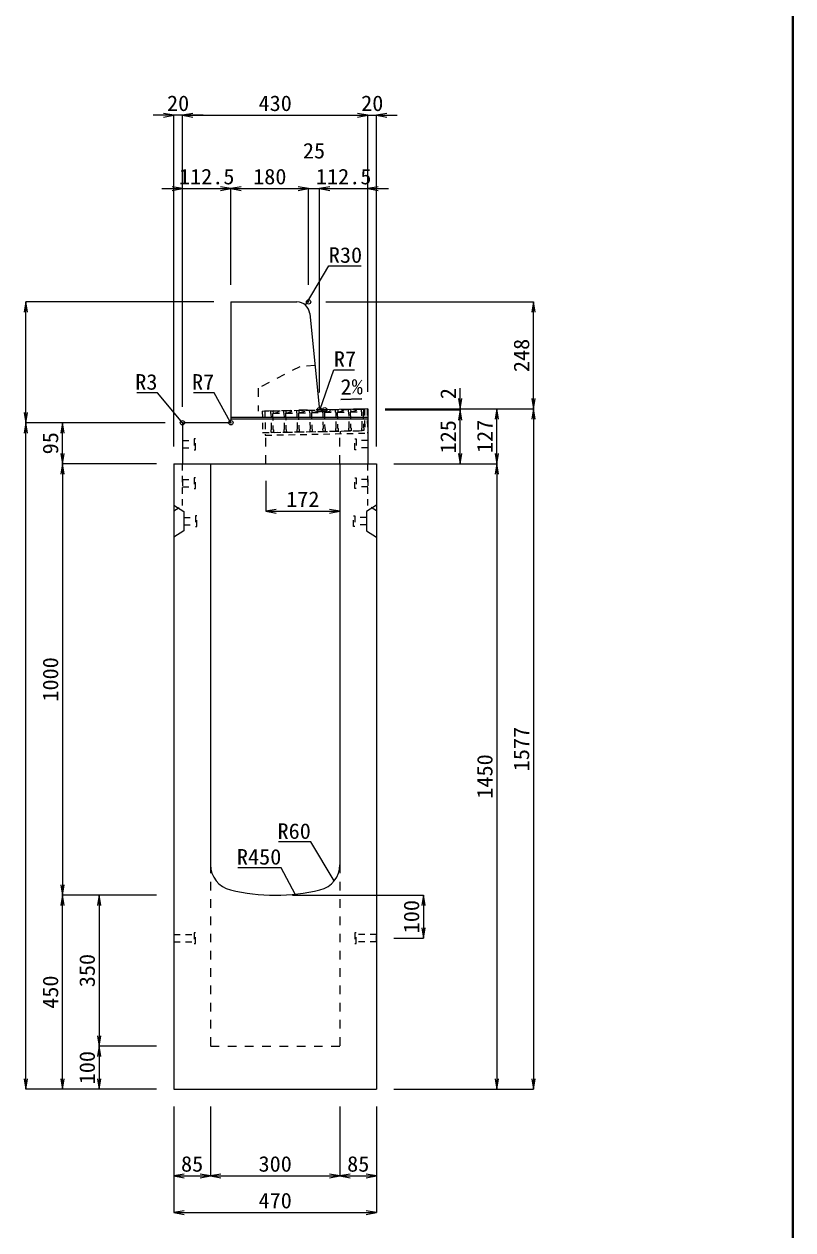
# Model space of a CAD drawing. Units: millimetres at full size; some dimension numbers follow another scale. Extents: x -18734 to 51600, y -18820 to 17820.
# Drawn here: x 22818 to 24600, y 3324 to 6119 of the extents above; entities that cross this region are included whole.
import ezdxf
from ezdxf.enums import TextEntityAlignment as Align

# ---------------------------------------------------------------- set-up
doc = ezdxf.new("R2010")
doc.units = ezdxf.units.MM
doc.header["$LTSCALE"] = 20
doc.header["$PDMODE"] = 32
doc.header["$PDSIZE"] = 10
doc.linetypes.add('USER1', pattern=[2, 1, -1])
doc.linetypes.add('USER2', pattern=[1.35, 0.75, -0.6])
for name, color, linetype, lineweight in [('インサート', 3, 'USER2', 9), ('グレーチング', 7, 'USER2', 5), ('受枠', 3, 'USER2', 9), ('図枠', 7, 'Continuous', 5), ('寸法線', 7, 'Continuous', 13), ('引出線', 4, 'Continuous', 13), ('本体', 2, 'Continuous', 13), ('目地', 132, 'Continuous', 5)]:
    doc.layers.add(name, color=color, linetype=linetype, lineweight=lineweight)
doc.layers.add('作業エリア', color=11, linetype='Continuous')
doc.styles.add('ＭＳ 明朝', font='')
doc.styles.get('ＭＳ 明朝').set_extended_font_data('MS Mincho')

# ---------------------------------------------------------------- blocks, each defined once
blk = doc.blocks.new('open_arrow')
at = {"color": 0, "linetype": 'Continuous', "lineweight": -2}
blk.add_lwpolyline([(7.5, 1.25), (0, 0), (7.5, -1.25)], dxfattribs=at)

msp = doc.modelspace()

# ---------------------------------------------------------------- linework, layer by layer
at = {"layer": 'インサート'}
for p, q in [((23185, 5153.5), (23212, 5153.5)), ((23185, 5153.5), (23185, 5136.5)), ((23215, 5157.5), (23212, 5157.5)), ((23212, 5157.5), (23212, 5132.5)), ((23215, 5132.5), (23215, 5157.5)), ((23585, 5157.5), (23588, 5157.5)), ((23585, 5132.5), (23585, 5157.5)), ((23588, 5157.5), (23588, 5132.5)), ((23615, 5153.5), (23588, 5153.5)), ((23615, 5153.5), (23615, 5136.5)), ((23185, 5136.5), (23212, 5136.5)), ((23212, 5132.5), (23215, 5132.5)), ((23588, 5132.5), (23585, 5132.5)), ((23615, 5136.5), (23588, 5136.5)), ((23185, 5063.5), (23212, 5063.5)), ((23185, 5063.5), (23185, 5046.5)), ((23215, 5067.5), (23212, 5067.5)), ((23212, 5067.5), (23212, 5042.5)), ((23215, 5042.5), (23215, 5067.5)), ((23585, 5067.5), (23588, 5067.5)), ((23585, 5042.5), (23585, 5067.5)), ((23588, 5067.5), (23588, 5042.5)), ((23615, 5063.5), (23588, 5063.5)), ((23615, 5063.5), (23615, 5046.5)), ((23185, 5046.5), (23212, 5046.5)), ((23212, 5042.5), (23215, 5042.5)), ((23588, 5042.5), (23585, 5042.5)), ((23615, 5046.5), (23588, 5046.5)), ((23218.2, 4979.5), (23215.2, 4979.5)), ((23215.2, 4979.5), (23215.2, 4954.5)), ((23218.2, 4954.5), (23218.2, 4979.5)), ((23581.8, 4979.5), (23584.8, 4979.5)), ((23581.8, 4954.5), (23581.8, 4979.5)), ((23584.8, 4979.5), (23584.8, 4954.5)), ((23188.2, 4975.5), (23215.2, 4975.5)), ((23188.2, 4975.5), (23188.2, 4958.5)), ((23188.2, 4958.5), (23215.2, 4958.5)), ((23215.2, 4954.5), (23218.2, 4954.5)), ((23584.8, 4954.5), (23581.8, 4954.5)), ((23611.8, 4975.5), (23584.8, 4975.5)), ((23611.8, 4958.5), (23584.8, 4958.5)), ((23611.8, 4975.5), (23611.8, 4958.5)), ((23165, 4008.5), (23212, 4008.5)), ((23165, 4008.5), (23165, 3991.5)), ((23215, 4012.5), (23212, 4012.5)), ((23212, 4012.5), (23212, 3987.5)), ((23215, 3987.5), (23215, 4012.5)), ((23588, 4012.5), (23585, 4012.5)), ((23585, 4012.5), (23585, 3987.5)), ((23588, 3987.5), (23588, 4012.5)), ((23635, 4008.5), (23588, 4008.5)), ((23635, 3991.5), (23635, 4008.5)), ((23165, 3991.5), (23212, 3991.5)), ((23212, 3987.5), (23215, 3987.5)), ((23585, 3987.5), (23588, 3987.5)), ((23635, 3991.5), (23588, 3991.5))]:
    msp.add_line(p, q, dxfattribs=at)
at = {"layer": 'グレーチング'}
for p, q in [((23389.92, 5222.5), (23604.88, 5226.8)), ((23395.04, 5216.6), (23419.92, 5223.1)), ((23395.04, 5216.6), (23420.04, 5217.1)), ((23425.04, 5217.2), (23449.91, 5223.7)), ((23425.04, 5217.2), (23450.03, 5217.7)), ((23455.03, 5217.8), (23479.91, 5224.3)), ((23455.03, 5217.8), (23480.03, 5218.3)), ((23485.03, 5218.4), (23509.9, 5224.9)), ((23485.03, 5218.4), (23510.02, 5218.9)), ((23515.02, 5219), (23539.89, 5225.5)), ((23515.02, 5219), (23540.01, 5219.5)), ((23545.01, 5219.6), (23569.89, 5226.1)), ((23545.01, 5219.6), (23570.01, 5220.1)), ((23575.01, 5220.2), (23599.88, 5226.7)), ((23575.01, 5220.2), (23600, 5220.7)), ((23390.92, 5172.51), (23605.88, 5176.81))]:
    msp.add_line(p, q, dxfattribs=at)
for points in [[(23389.92, 5222.5), (23394.92, 5222.6), (23395.04, 5216.6), (23394.06, 5215.58), (23394.78, 5179.59), (23395.8, 5178.61), (23395.92, 5172.61), (23390.92, 5172.51), (23390.8, 5178.51), (23391.78, 5179.53), (23391.06, 5215.52), (23390.04, 5216.5)], [(23419.92, 5223.1), (23424.92, 5223.2), (23425.04, 5217.2), (23424.06, 5216.18), (23424.78, 5180.19), (23425.8, 5179.21), (23425.92, 5173.21), (23420.92, 5173.11), (23420.8, 5179.11), (23421.78, 5180.13), (23421.06, 5216.12), (23420.04, 5217.1)], [(23449.91, 5223.7), (23454.91, 5223.8), (23455.03, 5217.8), (23454.05, 5216.78), (23454.77, 5180.79), (23455.79, 5179.81), (23455.91, 5173.81), (23450.91, 5173.71), (23450.79, 5179.71), (23451.77, 5180.73), (23451.05, 5216.72), (23450.03, 5217.7)], [(23479.91, 5224.3), (23484.91, 5224.4), (23485.03, 5218.4), (23484.05, 5217.38), (23484.77, 5181.39), (23485.79, 5180.41), (23485.91, 5174.41), (23480.91, 5174.31), (23480.79, 5180.31), (23481.77, 5181.33), (23481.05, 5217.32), (23480.03, 5218.3)], [(23509.9, 5224.9), (23514.9, 5225), (23515.02, 5219), (23514.04, 5217.98), (23514.76, 5181.99), (23515.78, 5181.01), (23515.9, 5175.01), (23510.9, 5174.91), (23510.78, 5180.91), (23511.76, 5181.93), (23511.04, 5217.92), (23510.02, 5218.9)], [(23539.89, 5225.5), (23544.89, 5225.6), (23545.01, 5219.6), (23544.03, 5218.58), (23544.75, 5182.59), (23545.77, 5181.61), (23545.89, 5175.61), (23540.89, 5175.51), (23540.77, 5181.51), (23541.75, 5182.53), (23541.03, 5218.52), (23540.01, 5219.5)], [(23569.89, 5226.1), (23574.89, 5226.2), (23575.01, 5220.2), (23574.03, 5219.18), (23574.75, 5183.19), (23575.77, 5182.21), (23575.89, 5176.21), (23570.89, 5176.11), (23570.77, 5182.11), (23571.75, 5183.13), (23571.03, 5219.12), (23570.01, 5220.1)], [(23599.88, 5226.7), (23604.88, 5226.8), (23605, 5220.8), (23604.02, 5219.78), (23604.74, 5183.79), (23605.76, 5182.81), (23605.88, 5176.81), (23600.88, 5176.71), (23600.76, 5182.71), (23601.74, 5183.73), (23601.02, 5219.72), (23600, 5220.7)]]:
    msp.add_lwpolyline(points, close=True, dxfattribs=at)
at = {"layer": '作業エリア'}
for p in [(23477.5, 5475), (23502.5, 5225), (23515, 5225), (23185, 5195), (23297.5, 5195)]:
    msp.add_point(p, dxfattribs=at)
at = {"layer": '受枠'}
for p, q in [((23369.93, 5222.1), (23612.88, 5226.96)), ((23369.93, 5222.1), (23370.93, 5172.11)), ((23375.93, 5222.22), (23377.05, 5166.23)), ((23606.88, 5226.84), (23607.88, 5176.85)), ((23612.88, 5226.96), (23614, 5170.97)), ((23370.93, 5172.11), (23607.88, 5176.85)), ((23550.89, 5175.71), (23551.01, 5169.71)), ((23377.05, 5166.23), (23614, 5170.97))]:
    msp.add_line(p, q, dxfattribs=at)
at = {"layer": '図枠', "lineweight": 40}
msp.add_line((24600, 600), (24600, 17220), dxfattribs=at)
at = {"layer": '寸法線'}
for p, q in [((23233, 5907.69), (23117, 5907.69)), ((23165, 5140), (23165, 5907.69)), ((23185, 5907.69), (23615, 5907.69)), ((23185, 5232), (23185, 5907.69)), ((23185, 5232), (23185, 5907.69)), ((23567, 5907.69), (23683, 5907.69)), ((23615, 5267), (23615, 5907.69)), ((23615, 5267), (23615, 5907.69)), ((23635, 5140), (23635, 5907.69)), ((23137, 5737.69), (23297.5, 5737.69)), ((23185, 5232), (23185, 5737.69)), ((23297.5, 5737.69), (23477.5, 5737.69)), ((23297.5, 5515), (23297.5, 5737.69)), ((23297.5, 5515), (23297.5, 5737.69)), ((23429.5, 5737.69), (23550.5, 5737.69)), ((23477.5, 5515), (23477.5, 5737.69)), ((23477.5, 5515), (23477.5, 5737.69)), ((23502.5, 5265), (23502.5, 5737.69)), ((23502.5, 5737.69), (23663, 5737.69)), ((23502.5, 5265), (23502.5, 5737.69)), ((23615, 5267), (23615, 5737.69)), ((22822.06, 5195), (22822.06, 5475)), ((23257.5, 5475), (22822.06, 5475)), ((23517.5, 5475), (23998.78, 5475)), ((23998.78, 5227), (23998.78, 5475)), ((23828.78, 5177), (23828.78, 5275)), ((23655, 5227), (23998.78, 5227)), ((23655, 5227), (23913.78, 5227)), ((23655, 5227), (23828.78, 5227)), ((23655, 5227), (23998.78, 5227)), ((23655, 5225), (23828.78, 5225)), ((23655, 5225), (23828.78, 5225)), ((23828.78, 5100), (23828.78, 5225)), ((23913.78, 5100), (23913.78, 5227)), ((23998.78, 5227), (23998.78, 3650)), ((22822.06, 3650), (22822.06, 5195)), ((23145, 5195), (22822.06, 5195)), ((23145, 5195), (22822.06, 5195)), ((22907.06, 5100), (22907.06, 5195)), ((23145, 5195), (22907.06, 5195)), ((22907.06, 5100), (22907.06, 4100)), ((23125, 5100), (22907.06, 5100)), ((23125, 5100), (22907.06, 5100)), ((23675, 5100), (23913.78, 5100)), ((23675, 5100), (23913.78, 5100)), ((23675, 5100), (23828.78, 5100)), ((23913.78, 5100), (23913.78, 3650)), ((23378, 5060), (23378, 4989.77)), ((23378, 4989.77), (23550, 4989.77)), ((23125, 4100), (22907.06, 4100)), ((22907.06, 3650), (22907.06, 4100)), ((23125, 4100), (22907.06, 4100)), ((22992.06, 4100), (22992.06, 3750)), ((23125, 4100), (22992.06, 4100)), ((23440, 4100), (23743.78, 4100)), ((23743.78, 4100), (23743.78, 4000)), ((23675, 4000), (23743.78, 4000)), ((23125, 3750), (22992.06, 3750)), ((22992.06, 3750), (22992.06, 3650)), ((23125, 3750), (22992.06, 3750)), ((23125, 3650), (22822.06, 3650)), ((23125, 3650), (22907.06, 3650)), ((23125, 3650), (22992.06, 3650)), ((23675, 3650), (23913.78, 3650)), ((23675, 3650), (23998.78, 3650)), ((23165, 3610), (23165, 3448.84)), ((23165, 3610), (23165, 3363.84)), ((23250, 3610), (23250, 3448.84)), ((23250, 3610), (23250, 3448.84)), ((23550, 3610), (23550, 3448.84)), ((23550, 3610), (23550, 3448.84)), ((23635, 3610), (23635, 3448.84)), ((23635, 3610), (23635, 3363.84)), ((23165, 3448.84), (23250, 3448.84)), ((23250, 3448.84), (23550, 3448.84)), ((23550, 3448.84), (23635, 3448.84)), ((23165, 3363.84), (23635, 3363.84))]:
    msp.add_line(p, q, dxfattribs=at)
at = {"layer": '引出線'}
for points in [[(23470.48, 5467.24), (23524.33, 5558.64), (23599, 5558.64)], [(23504.14, 5226.81), (23536.08, 5317.58), (23584.01, 5317.58)], [(23185.88, 5194.12), (23127.15, 5264.49), (23079.43, 5264.49)], [(23295.45, 5197.05), (23258.75, 5264.49), (23210.82, 5264.49)], [(23552.12, 5249.12), (23600.83, 5250.1), (23552.08, 5249.12)], [(23537.07, 4133.32), (23482.66, 4223.21), (23407.98, 4223.21)], [(23446.44, 4102.4), (23414.22, 4163.55), (23313.21, 4163.55)]]:
    msp.add_lwpolyline(points, dxfattribs=at)
at = {"layer": '本体'}
for p, q in [((23297.5, 5475), (23297.5, 5202)), ((23297.5, 5475), (23450.35, 5475)), ((23480.2, 5447.99), (23501.87, 5231.3)), ((23515, 5225), (23508.83, 5225)), ((23615, 5227), (23515, 5225)), ((23615, 5227), (23615, 5100)), ((23185, 5192), (23185, 5100)), ((23290.5, 5195), (23188, 5195)), ((23165, 5100), (23165, 3650)), ((23165, 5100), (23250, 5100)), ((23185, 5100), (23615, 5100)), ((23250, 5100), (23250, 4170.53)), ((23550, 5100), (23635, 5100)), ((23550, 5100), (23550, 4170.53)), ((23635, 5100), (23635, 3650)), ((23165, 3650), (23635, 3650))]:
    msp.add_line(p, q, dxfattribs=at)
at = {"layer": '本体', "linetype": 'USER1'}
for p, q in [((23457.5, 5325), (23360.5, 5275)), ((23492.2, 5328), (23457.5, 5325)), ((23360.5, 5275), (23360.5, 5221.91)), ((23515, 5225), (23360.5, 5221.91)), ((23378, 5100), (23378, 5172.25)), ((23550, 5100), (23550, 5175.69))]:
    msp.add_line(p, q, dxfattribs=at)
at = {"layer": '本体', "linetype": 'USER2', "lineweight": 9}
for p, q in [((23185, 5003), (23185, 5100)), ((23615, 5003), (23615, 5100)), ((23165, 4990.5), (23185, 5003)), ((23635, 4990.5), (23615, 5003))]:
    msp.add_line(p, q, dxfattribs=at)
at = {"layer": '本体', "lineweight": 9}
for p, q in [((23165, 5004), (23188.2, 4989.5)), ((23634.58, 5003.74), (23611.8, 4989.5)), ((23188.2, 4989.5), (23188.2, 4944.5)), ((23611.8, 4989.5), (23611.8, 4944.5)), ((23188.2, 4944.5), (23165, 4930)), ((23611.8, 4944.5), (23635, 4930))]:
    msp.add_line(p, q, dxfattribs=at)
at = {"layer": '本体', "linetype": 'USER1', "lineweight": 15}
for p, q in [((23250, 4170.53), (23250, 3750)), ((23550, 4170.53), (23550, 3750)), ((23250, 3750), (23550, 3750))]:
    msp.add_line(p, q, dxfattribs=at)
at = {"layer": '本体'}
for centre, radius, start, end in [((23450.35, 5445), 30, 5.71059, 90), ((23508.83, 5232), 7, 185.71059, 270), ((23290.5, 5202), 7, 270, 0), ((23188, 5192), 3, 90, 180), ((23310, 4170.53), 60, 180, 256.65764), ((23490, 4170.53), 60, 283.34236, 0), ((23400, 4550), 450, 256.65764, 283.34236)]:
    msp.add_arc(centre, radius, start, end, dxfattribs=at)
at = {"layer": '目地'}
for p, q in [((23615, 5207), (23297.5, 5207)), ((23615, 5203), (23297.5, 5203))]:
    msp.add_line(p, q, dxfattribs=at)

# ---------------------------------------------------------------- block references
at = {"layer": '寸法線', "xscale": 3.2, "yscale": 3.2}
for p, rotation in [((23165, 5907.69), 180), ((23615, 5907.69), 180), ((23615, 5907.69), 180), ((23185, 5737.69), 180), ((23297.5, 5737.69), 180), ((23477.5, 5737.69), 180), ((23477.5, 5737.69), 180), ((22822.06, 5475), 270), ((23998.78, 5475), 270), ((23828.78, 5227), 90), ((23998.78, 5227), 90), ((22822.06, 5195), 90), ((23828.78, 5225), 270), ((23828.78, 5225), 270), ((23913.78, 5227), 270), ((23998.78, 5227), 270), ((22822.06, 5195), 270), ((22907.06, 5195), 270), ((22907.06, 5100), 90), ((23828.78, 5100), 90), ((23913.78, 5100), 90), ((22907.06, 5100), 270), ((23913.78, 5100), 270), ((23550, 4989.77), 180), ((22907.06, 4100), 90), ((22907.06, 4100), 270), ((22992.06, 4100), 270), ((23743.78, 4100), 270), ((23743.78, 4000), 90), ((22992.06, 3750), 90), ((22992.06, 3750), 270), ((22822.06, 3650), 90), ((22907.06, 3650), 90), ((22992.06, 3650), 90), ((23913.78, 3650), 90), ((23998.78, 3650), 90), ((23250, 3448.84), 180), ((23550, 3448.84), 180), ((23635, 3448.84), 180), ((23635, 3363.84), 180)]:
    msp.add_blockref('open_arrow', p, dxfattribs=dict(at, rotation=rotation))
for p in [(23185, 5907.69), (23185, 5907.69), (23635, 5907.69), (23297.5, 5737.69), (23502.5, 5737.69), (23502.5, 5737.69), (23615, 5737.69), (23378, 4989.77), (23165, 3448.84), (23250, 3448.84), (23550, 3448.84), (23165, 3363.84)]:
    msp.add_blockref('open_arrow', p, dxfattribs=at)
at = {"layer": '引出線', "xscale": 0.0533, "yscale": 0.0533}
for p, rotation in [((23470.48, 5467.24), 59.5), ((23504.14, 5226.81), 70.6), ((23552.12, 5249.12), 1.1), ((23185.88, 5194.12), 129.8), ((23295.45, 5197.05), 118.6), ((23537.07, 4133.32), 121.2), ((23446.44, 4102.4), 117.8)]:
    msp.add_blockref('open_arrow', p, dxfattribs=dict(at, rotation=rotation))

# ---------------------------------------------------------------- texts
at = {"layer": '寸法線', "style": 'ＭＳ 明朝', "width": 1.05}
for s, p in [('20', (23175, 5935.69)), ('430', (23400, 5935.69)), ('20', (23625, 5935.69)), ('25', (23490, 5825.69)), ('112.5', (23241.25, 5765.69)), ('180', (23387.5, 5765.69)), ('112.5', (23558.75, 5765.69)), ('172', (23464, 5017.77)), ('85', (23207.5, 3476.84)), ('300', (23400, 3476.84)), ('85', (23592.5, 3476.84)), ('470', (23400, 3391.84))]:
    msp.add_text(s, height=36.03, dxfattribs=at).set_placement(p, align=Align.MIDDLE_CENTER)
for s, p in [('248', (23970.78, 5351)), ('2', (23800.78, 5262.59)), ('127', (23885.78, 5163.5)), ('125', (23800.78, 5162.5)), ('95', (22879.06, 5147.5)), ('1000', (22879.06, 4600)), ('1577', (23970.78, 4438.5)), ('1450', (23885.78, 4375)), ('100', (23715.78, 4050)), ('350', (22964.06, 3925)), ('450', (22879.06, 3875)), ('100', (22964.06, 3700))]:
    msp.add_text(s, height=36.03, rotation=90, dxfattribs=at).set_placement(p, align=Align.MIDDLE_CENTER)
at = {"layer": '引出線', "style": 'ＭＳ 明朝', "width": 1.05}
for s, p in [('R30', (23524.33, 5601.84)), ('R7', (23536.08, 5360.78))]:
    msp.add_text(s, height=36.03, dxfattribs=at).set_placement(p, align=Align.TOP_LEFT)
for s, p in [('R3', (23127.15, 5307.69)), ('R7', (23258.75, 5307.69)), ('R60', (23482.66, 4266.41)), ('R450', (23414.22, 4206.75))]:
    msp.add_text(s, height=36.03, dxfattribs=at).set_placement(p, align=Align.TOP_RIGHT)
msp.add_text('2%', height=36.03, rotation=1.146, dxfattribs=at).set_placement((23551.15, 5296.02), align=Align.TOP_LEFT)

doc.saveas('drawing.dxf')
